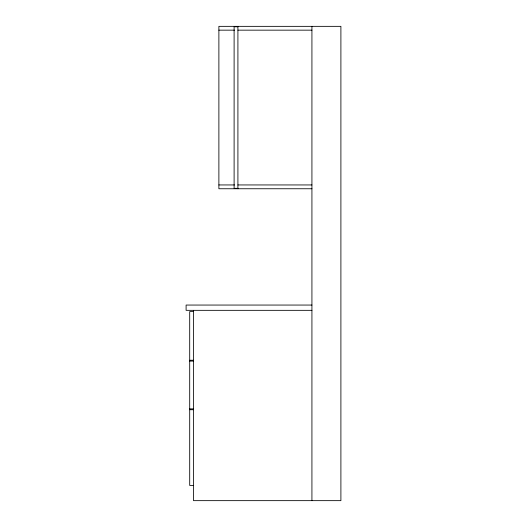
<?xml version="1.0" encoding="UTF-8"?>
<svg xmlns="http://www.w3.org/2000/svg" width="527" height="527" viewBox="0 0 527 527"><rect width="100%" height="100%" fill="white"/><g stroke="black" fill="none" stroke-linecap="round" stroke-linejoin="round"><path stroke-width="0.79" d="M237.914 26.772L234.107 26.772L234.107 188.323L237.914 188.323M218.883 30.158L234.528 30.158M237.914 30.158L311.925 30.158M218.883 184.944L234.528 184.944M237.914 184.944L311.925 184.944M311.925 188.752L218.883 188.752L218.883 26.35L340.897 26.35L340.897 500.65L193.508 500.65L193.508 310.337M311.925 305.054L186.103 305.054L186.103 310.337L311.925 310.337M193.508 311.609L189.7 311.609L189.7 485.426L193.508 485.426M189.7 360.244L193.508 360.244M189.7 361.087L193.508 361.087M189.7 408.88L193.508 408.88M189.7 409.723L193.508 409.723M311.925 26.35L311.925 500.65M237.914 26.35L237.914 188.752"/></g></svg>
